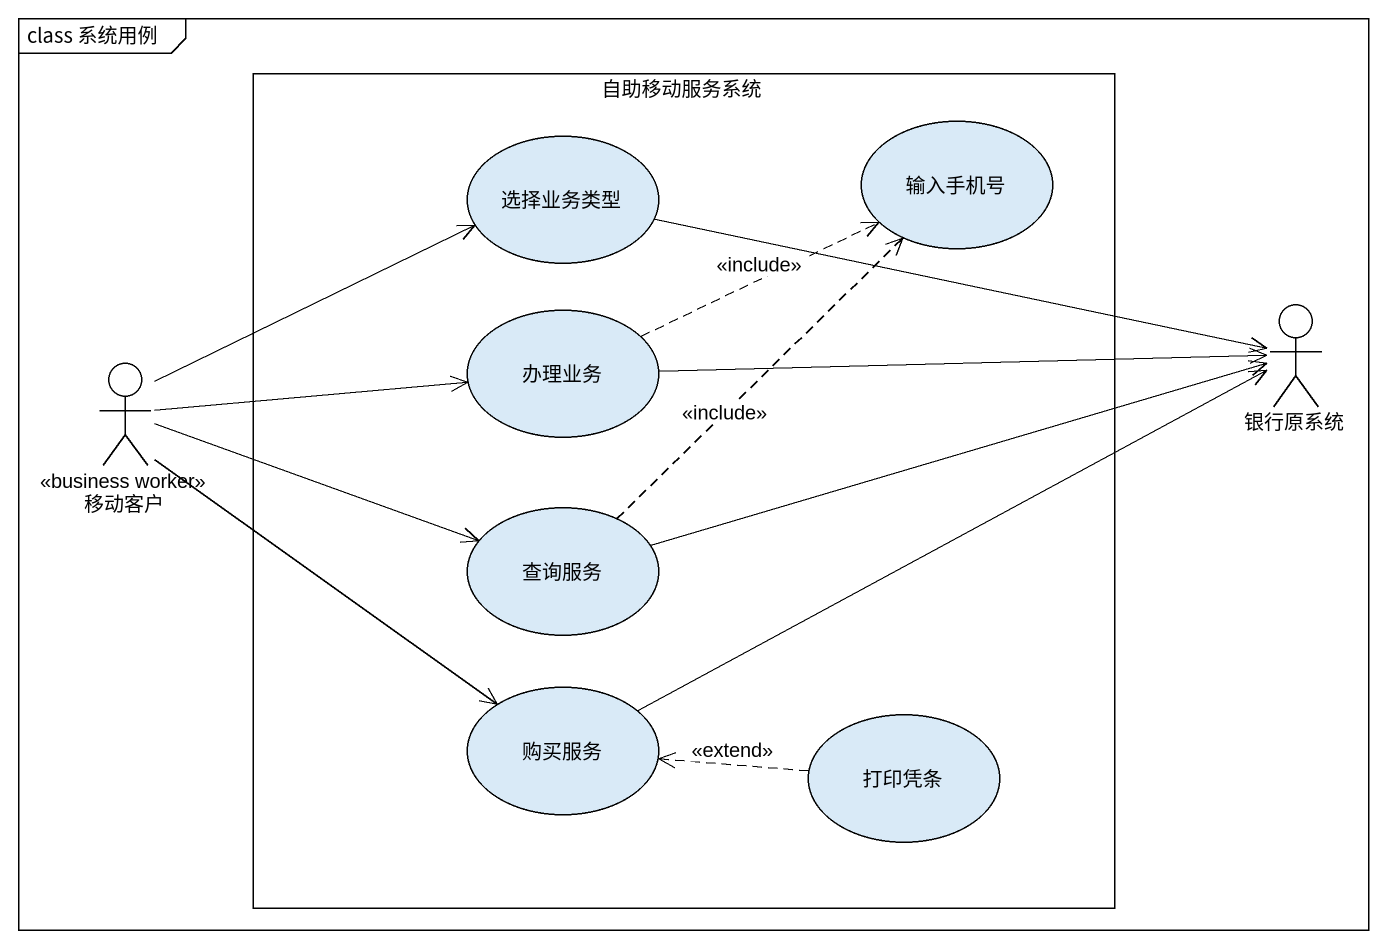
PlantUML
@startuml
mainframe class 系统用例
rectangle 自助移动服务系统 {
  usecase 选择业务类型
  usecase 输入手机号
  usecase 办理业务
  usecase 查询服务
  usecase 购买服务
  usecase 打印凭条
}
actor 移动客户 <<business worker>>
actor 银行原系统
移动客户 -right-> 选择业务类型
移动客户 -right-> 办理业务
移动客户 -right-> 查询服务
移动客户 --> 购买服务
办理业务 .right.> 输入手机号 : <<include>>
银行原系统 <-left- 选择业务类型
银行原系统 <-left- 办理业务
银行原系统 <-left- 查询服务
银行原系统 <-left- 购买服务
查询服务 .up.> 输入手机号 : <<include>>
打印凭条 .left.> 购买服务 : <<extend>>
@enduml
